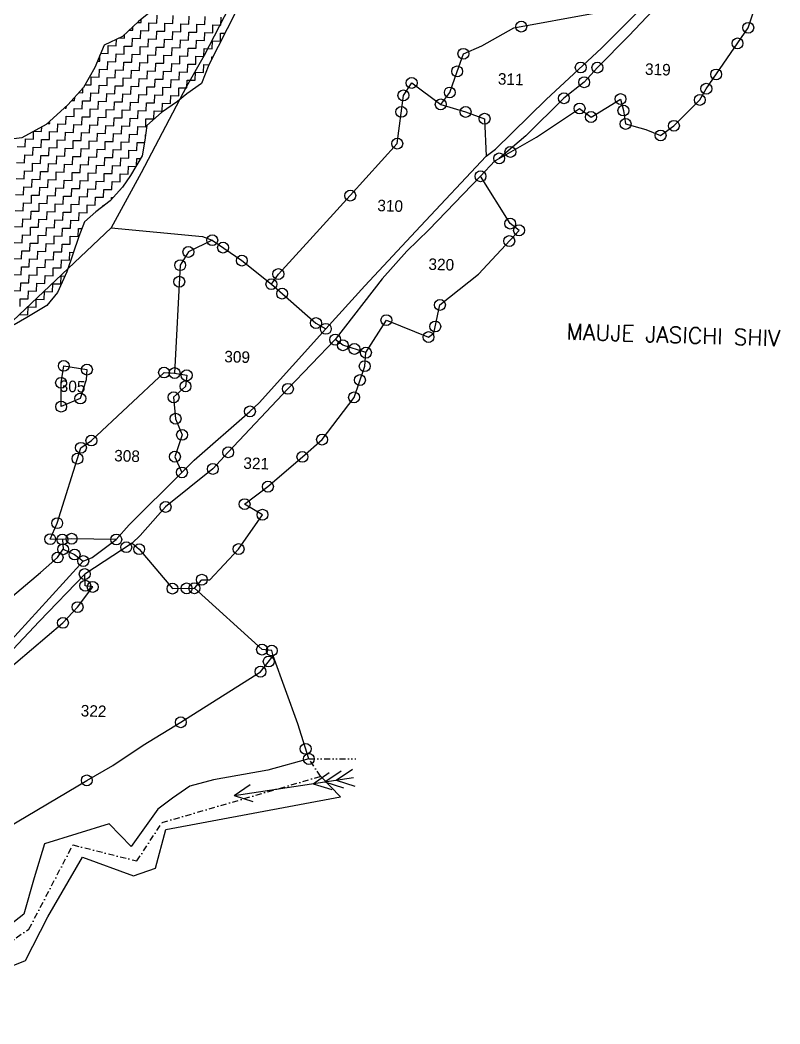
# Model space of a CAD drawing. Header units: metres. Extents: x 289133 to 292218, y 2093453 to 2100632.
# Drawn here: x 290414 to 291043, y 2093752 to 2094583 of the extents above; entities that cross this region are included whole.
import ezdxf
from ezdxf.enums import TextEntityAlignment as Align

# ---------------------------------------------------------------- set-up
doc = ezdxf.new("R2010")
doc.units = ezdxf.units.M
doc.header["$MEASUREMENT"] = 0
doc.linetypes.add('DASHDOT', pattern=[1, 0.5, -0.25, 0, -0.25])
doc.linetypes.add('DIVIDE', pattern=[1.25, 0.5, -0.25, 0, -0.25, 0, -0.25])
for name, color, linetype in [('OFF', 1, 'Continuous'), ('POLY_HATCH', 12, 'Continuous'), ('POLY_PARCEL', 6, 'Continuous'), ('POLY_ROAD', 30, 'Continuous'), ('POLY_WATER', 4, 'Continuous'), ('TEXT_MAPOUT', 7, 'Continuous'), ('TEXT_PARCEL', 7, 'Continuous'), ('V_BOUND_LINE', 7, 'Continuous'), ('V_BOUND_STREAM_LINE', 7, 'DASHDOT'), ('V_DIVIDE_LINE', 7, 'DIVIDE')]:
    doc.layers.add(name, color=color, linetype=linetype)
doc.styles.get("Standard").update_dxf_attribs({"font": 'simplex.shx'})
doc.styles.add('TEXT_MAP', font='', dxfattribs={"height": 1.8})
doc.styles.get('TEXT_MAP').set_extended_font_data('Kruti Dev 050')

msp = doc.modelspace()

# ---------------------------------------------------------------- linework, layer by layer
for points in [[(290675.69, 2093953.49), (290689.01, 2093962.71)], [(290591.14, 2093940.86), (290690.06, 2093955.64)], [(290656.57, 2093950.63), (290669.88, 2093959.85)], [(290666.28, 2093952.08), (290679.6, 2093961.3)], [(290591.14, 2093940.86), (290604.46, 2093950.08)], [(290656.57, 2093950.63), (290672, 2093945.71)], [(290666.28, 2093952.08), (290681.71, 2093947.16)], [(290675.69, 2093953.49), (290691.12, 2093948.57)], [(290591.14, 2093940.86), (290606.57, 2093935.93)]]:
    msp.add_lwpolyline(points)
for centre in [(290828.84, 2094577.5), (291016.77, 2094576.54), (291007.85, 2094563.58), (290780.91, 2094555.01), (290775.75, 2094540.41), (290878.07, 2094543.64), (290891.83, 2094543.6), (290880.89, 2094531.45), (290990.18, 2094537.9), (290738.1, 2094530.86), (290769.66, 2094522.98), (290982.02, 2094526.04), (290731.29, 2094520.57), (290864.1, 2094518.19), (290910.99, 2094517.51), (290976.61, 2094516.79), (290729.54, 2094506.91), (290762.15, 2094513.11), (290782.75, 2094506.88), (290877.08, 2094509.69), (290913.38, 2094508.01), (290798.45, 2094501.24), (290886.55, 2094502.66), (290915.19, 2094496.92), (290955.2, 2094495.39), (290944.17, 2094487.39), (290726.18, 2094480.62), (290819.81, 2094473.72), (290810.55, 2094468.41), (290795.06, 2094453.58), (290687.25, 2094437.57), (290819.65, 2094414.43), (290827.01, 2094408.82), (290573.01, 2094400.65), (290818.86, 2094399.95), (290553.28, 2094390.91), (290581.93, 2094394.52), (290597.53, 2094383.78), (290546.44, 2094379.95), (290545.74, 2094366.23), (290627.72, 2094372.59), (290621.97, 2094364.23), (290630.87, 2094356.46), (290761.51, 2094347.07), (290658.89, 2094332.01), (290717.21, 2094334.46), (290667.03, 2094327.27), (290757.63, 2094329.19), (290674.78, 2094318.3), (290752.05, 2094320.44), (290681.14, 2094313.68), (290690.7, 2094310.6), (290700.21, 2094307.54), (290450.11, 2094296.6), (290469.25, 2094293.54), (290533.14, 2094291.08), (290541.85, 2094290.65), (290699.27, 2094296.36), (290447.88, 2094282.58), (290551.85, 2094288.77), (290695.3, 2094284.81), (290550.89, 2094279.64), (290635.7, 2094277.59), (290463.8, 2094269.56), (290540.99, 2094270.56), (290690.38, 2094270.53), (290447.93, 2094262.9), (290604.24, 2094258.92), (290542.67, 2094252.84), (290472.99, 2094234.76), (290548.06, 2094239.48), (290663.96, 2094235.55), (290464.3, 2094228.77), (290586.22, 2094225.08), (290461.48, 2094219.8), (290542.13, 2094221.41), (290647.62, 2094221.26), (290547.92, 2094208.35), (290573.5, 2094211.27), (290619.11, 2094196.58), (290599.8, 2094182.11), (290534.37, 2094179.76), (290444.67, 2094166.34), (290614.6, 2094173.3), (290438.88, 2094153.1), (290448.94, 2094152.79), (290456.57, 2094153.44), (290493.52, 2094152.83), (290449.58, 2094144.72), (290459.06, 2094140.39), (290501.87, 2094146.46), (290512.53, 2094144.79), (290594.8, 2094144.94), (290445.03, 2094137.91), (290466.24, 2094134.95), (290467.45, 2094124.2), (290564.38, 2094119.51), (290467.89, 2094114.56), (290474.04, 2094113.52), (290540.07, 2094112.18), (290551.79, 2094112.34), (290558.23, 2094112.43), (290461.57, 2094096.84), (290449.42, 2094083.79), (290614.27, 2094061.67), (290622.32, 2094060.88), (290619.74, 2094051.81), (290612.96, 2094043.38), (290546.99, 2094001.51), (290650.35, 2093979.48), (290652.99, 2093971.09), (290469.16, 2093953.34)]:
    msp.add_circle(centre, 4.51)
at = {"layer": 'OFF'}
msp.add_line((290679.11, 2093939.66), (290662.75, 2093956.75), dxfattribs=at)
at = {"layer": 'POLY_HATCH'}
for p, q in [((290520.57, 2094588.7), (290511.96, 2094581.86)), ((290593.04, 2094590.87), (290570.3, 2094545.73)), ((290511.96, 2094581.86), (290498.65, 2094569.37)), ((290498.65, 2094569.37), (290483.56, 2094562.09)), ((290483.56, 2094562.09), (290475.87, 2094543.61)), ((290570.3, 2094545.73), (290564, 2094530.43)), ((290475.87, 2094543.61), (290466.31, 2094527.12)), ((290466.31, 2094527.12), (290453.58, 2094512.66)), ((290564, 2094530.43), (290552.1, 2094521.77)), ((290552.1, 2094521.77), (290544.15, 2094515.56)), ((290453.58, 2094512.66), (290435.63, 2094496.44)), ((290544.15, 2094515.56), (290530.94, 2094506.29)), ((290530.94, 2094506.29), (290518.98, 2094495.68)), ((290435.63, 2094496.44), (290415.26, 2094485.45)), ((290518.98, 2094495.68), (290517.3, 2094483.47)), ((290415.26, 2094485.45), (290393.86, 2094482.9)), ((290517.3, 2094483.47), (290514.96, 2094470.62)), ((290514.96, 2094470.62), (290505.4, 2094454.13)), ((290505.4, 2094454.13), (290498.64, 2094444.66)), ((290498.64, 2094444.66), (290488.6, 2094433.35)), ((290488.6, 2094433.35), (290476.67, 2094424.04)), ((290476.67, 2094424.04), (290467.38, 2094415.94)), ((290467.38, 2094415.94), (290462.47, 2094403.82)), ((290462.47, 2094403.82), (290452.5, 2094374.43)), ((290452.5, 2094374.43), (290444.86, 2094357.23)), ((290444.86, 2094357.23), (290436.12, 2094346.53)), ((290436.12, 2094346.53), (290419.66, 2094336.71)), ((290419.66, 2094336.71), (290409.13, 2094330.59))]:
    msp.add_line(p, q, dxfattribs=at)
at = {"layer": 'POLY_HATCH', "linetype": 'Continuous'}
for p, q in [((290527.27, 2094580.44), (290527.48, 2094587.05)), ((290540.5, 2094580.02), (290540.71, 2094586.64)), ((290553.73, 2094579.6), (290553.94, 2094586.22)), ((290566.96, 2094579.19), (290567.17, 2094585.8)), ((290580.19, 2094578.77), (290580.4, 2094585.39)), ((290507.21, 2094574.45), (290507.31, 2094577.5)), ((290510.99, 2094580.95), (290514.04, 2094580.85)), ((290514.04, 2094580.85), (290514.12, 2094583.58)), ((290520.45, 2094574.03), (290520.65, 2094580.65)), ((290520.65, 2094580.65), (290527.27, 2094580.44)), ((290533.68, 2094573.61), (290533.88, 2094580.23)), ((290533.88, 2094580.23), (290540.5, 2094580.02)), ((290546.91, 2094573.2), (290547.11, 2094579.81)), ((290547.11, 2094579.81), (290553.73, 2094579.6)), ((290560.14, 2094572.78), (290560.34, 2094579.4)), ((290560.34, 2094579.4), (290566.96, 2094579.19)), ((290573.37, 2094572.37), (290573.57, 2094578.98)), ((290573.57, 2094578.98), (290580.19, 2094578.77)), ((290586.8, 2094578.56), (290586.84, 2094578.56)), ((290586.8, 2094578.49), (290586.8, 2094578.56)), ((290500.39, 2094568.04), (290500.49, 2094571.1)), ((290504.16, 2094574.54), (290507.21, 2094574.45)), ((290513.62, 2094567.62), (290513.83, 2094574.24)), ((290513.83, 2094574.24), (290520.45, 2094574.03)), ((290526.85, 2094567.21), (290527.06, 2094573.82)), ((290527.06, 2094573.82), (290533.68, 2094573.61)), ((290540.08, 2094566.79), (290540.29, 2094573.41)), ((290540.29, 2094573.41), (290546.91, 2094573.2)), ((290553.31, 2094566.37), (290553.52, 2094572.99)), ((290553.52, 2094572.99), (290560.14, 2094572.78)), ((290566.54, 2094565.96), (290566.75, 2094572.57)), ((290566.75, 2094572.57), (290573.37, 2094572.37)), ((290579.77, 2094565.54), (290579.98, 2094572.16)), ((290579.98, 2094572.16), (290583.55, 2094572.04)), ((290486.75, 2094555.23), (290486.95, 2094561.84)), ((290486.95, 2094561.84), (290493.57, 2094561.63)), ((290493.57, 2094561.63), (290493.74, 2094567)), ((290496.17, 2094568.17), (290500.39, 2094568.04)), ((290499.98, 2094554.81), (290500.18, 2094561.42)), ((290500.18, 2094561.42), (290506.8, 2094561.22)), ((290506.8, 2094561.22), (290507.01, 2094567.83)), ((290507.01, 2094567.83), (290513.62, 2094567.62)), ((290513.21, 2094554.39), (290513.41, 2094561.01)), ((290513.41, 2094561.01), (290520.03, 2094560.8)), ((290520.03, 2094560.8), (290520.24, 2094567.41)), ((290520.24, 2094567.41), (290526.85, 2094567.21)), ((290526.44, 2094553.98), (290526.64, 2094560.59)), ((290526.64, 2094560.59), (290533.26, 2094560.38)), ((290533.26, 2094560.38), (290533.47, 2094567)), ((290533.47, 2094567), (290540.08, 2094566.79)), ((290546.49, 2094559.97), (290546.7, 2094566.58)), ((290546.7, 2094566.58), (290553.31, 2094566.37)), ((290559.72, 2094559.55), (290559.93, 2094566.17)), ((290559.93, 2094566.17), (290566.54, 2094565.96)), ((290572.95, 2094559.13), (290573.16, 2094565.75)), ((290573.16, 2094565.75), (290579.77, 2094565.54)), ((290479.92, 2094548.82), (290480.08, 2094553.72)), ((290480.78, 2094555.41), (290486.75, 2094555.23)), ((290493.15, 2094548.4), (290493.36, 2094555.02)), ((290493.36, 2094555.02), (290499.98, 2094554.81)), ((290506.38, 2094547.99), (290506.59, 2094554.6)), ((290506.59, 2094554.6), (290513.21, 2094554.39)), ((290519.61, 2094547.57), (290519.82, 2094554.18)), ((290519.82, 2094554.18), (290526.44, 2094553.98)), ((290532.84, 2094547.15), (290533.05, 2094553.77)), ((290533.05, 2094553.77), (290539.67, 2094553.56)), ((290539.67, 2094553.56), (290539.87, 2094560.18)), ((290539.87, 2094560.18), (290546.49, 2094559.97)), ((290546.07, 2094546.74), (290546.28, 2094553.35)), ((290546.28, 2094553.35), (290552.9, 2094553.14)), ((290552.9, 2094553.14), (290553.1, 2094559.76)), ((290553.1, 2094559.76), (290559.72, 2094559.55)), ((290559.3, 2094546.32), (290559.51, 2094552.94)), ((290559.51, 2094552.94), (290566.13, 2094552.73)), ((290566.13, 2094552.73), (290566.34, 2094559.34)), ((290566.34, 2094559.34), (290572.95, 2094559.13)), ((290572.68, 2094550.46), (290572.74, 2094552.52)), ((290572.74, 2094552.52), (290573.7, 2094552.49)), ((290478.06, 2094548.88), (290479.92, 2094548.82)), ((290486.33, 2094541.99), (290486.54, 2094548.61)), ((290486.54, 2094548.61), (290493.15, 2094548.4)), ((290499.56, 2094541.58), (290499.77, 2094548.19)), ((290499.77, 2094548.19), (290506.38, 2094547.99)), ((290512.79, 2094541.16), (290513, 2094547.78)), ((290513, 2094547.78), (290519.61, 2094547.57)), ((290526.02, 2094540.75), (290526.23, 2094547.36)), ((290526.23, 2094547.36), (290532.84, 2094547.15)), ((290539.25, 2094540.33), (290539.46, 2094546.95)), ((290539.46, 2094546.95), (290546.07, 2094546.74)), ((290552.48, 2094539.91), (290552.69, 2094546.53)), ((290552.69, 2094546.53), (290559.3, 2094546.32)), ((290565.71, 2094539.5), (290565.92, 2094546.11)), ((290565.92, 2094546.11), (290570.42, 2094545.97)), ((290472.68, 2094529.18), (290472.89, 2094535.8)), ((290472.89, 2094535.8), (290479.51, 2094535.59)), ((290479.51, 2094535.59), (290479.71, 2094542.2)), ((290479.71, 2094542.2), (290486.33, 2094541.99)), ((290492.74, 2094535.17), (290492.94, 2094541.79)), ((290492.94, 2094541.79), (290499.56, 2094541.58)), ((290505.97, 2094534.76), (290506.17, 2094541.37)), ((290506.17, 2094541.37), (290512.79, 2094541.16)), ((290519.2, 2094534.34), (290519.4, 2094540.95)), ((290519.4, 2094540.95), (290526.02, 2094540.75)), ((290532.43, 2094533.92), (290532.63, 2094540.54)), ((290532.63, 2094540.54), (290539.25, 2094540.33)), ((290545.66, 2094533.51), (290545.87, 2094540.12)), ((290545.87, 2094540.12), (290552.48, 2094539.91)), ((290558.89, 2094533.09), (290559.1, 2094539.71)), ((290559.1, 2094539.71), (290565.71, 2094539.5)), ((290468.25, 2094529.32), (290472.68, 2094529.18)), ((290479.09, 2094522.36), (290479.3, 2094528.97)), ((290479.3, 2094528.97), (290485.91, 2094528.76)), ((290485.91, 2094528.76), (290486.12, 2094535.38)), ((290486.12, 2094535.38), (290492.74, 2094535.17)), ((290492.32, 2094521.94), (290492.53, 2094528.56)), ((290492.53, 2094528.56), (290499.14, 2094528.35)), ((290499.14, 2094528.35), (290499.35, 2094534.96)), ((290499.35, 2094534.96), (290505.97, 2094534.76)), ((290505.55, 2094521.53), (290505.76, 2094528.14)), ((290505.76, 2094528.14), (290512.37, 2094527.93)), ((290512.37, 2094527.93), (290512.58, 2094534.55)), ((290512.58, 2094534.55), (290519.2, 2094534.34)), ((290518.78, 2094521.11), (290518.99, 2094527.72)), ((290518.99, 2094527.72), (290525.6, 2094527.52)), ((290525.6, 2094527.52), (290525.81, 2094534.13)), ((290525.81, 2094534.13), (290532.43, 2094533.92)), ((290532.01, 2094520.69), (290532.22, 2094527.31)), ((290532.22, 2094527.31), (290538.83, 2094527.1)), ((290538.83, 2094527.1), (290539.04, 2094533.71)), ((290539.04, 2094533.71), (290545.66, 2094533.51)), ((290552.06, 2094526.68), (290552.27, 2094533.3)), ((290552.27, 2094533.3), (290558.89, 2094533.09)), ((290459.04, 2094516.37), (290459.12, 2094518.95)), ((290462.58, 2094522.88), (290465.86, 2094522.77)), ((290465.86, 2094522.77), (290465.98, 2094526.75)), ((290472.27, 2094515.95), (290472.47, 2094522.57)), ((290472.47, 2094522.57), (290479.09, 2094522.36)), ((290485.5, 2094515.53), (290485.7, 2094522.15)), ((290485.7, 2094522.15), (290492.32, 2094521.94)), ((290498.73, 2094515.12), (290498.93, 2094521.73)), ((290498.93, 2094521.73), (290505.55, 2094521.53)), ((290511.96, 2094514.7), (290512.17, 2094521.32)), ((290512.17, 2094521.32), (290518.78, 2094521.11)), ((290525.19, 2094514.29), (290525.4, 2094520.9)), ((290525.4, 2094520.9), (290532.01, 2094520.69)), ((290538.42, 2094513.87), (290538.63, 2094520.48)), ((290538.63, 2094520.48), (290545.24, 2094520.28)), ((290545.24, 2094520.28), (290545.45, 2094526.89)), ((290545.45, 2094526.89), (290552.06, 2094526.68)), ((290452.21, 2094509.96), (290452.25, 2094511.15)), ((290456.9, 2094516.43), (290459.04, 2094516.37)), ((290465.44, 2094509.54), (290465.65, 2094516.16)), ((290465.65, 2094516.16), (290472.27, 2094515.95)), ((290478.67, 2094509.13), (290478.88, 2094515.74)), ((290478.88, 2094515.74), (290485.5, 2094515.53)), ((290491.9, 2094508.71), (290492.11, 2094515.33)), ((290492.11, 2094515.33), (290498.73, 2094515.12)), ((290505.13, 2094508.29), (290505.34, 2094514.91)), ((290505.34, 2094514.91), (290511.96, 2094514.7)), ((290518.36, 2094507.88), (290518.57, 2094514.49)), ((290518.57, 2094514.49), (290525.19, 2094514.29)), ((290531.59, 2094507.46), (290531.8, 2094514.08)), ((290531.8, 2094514.08), (290538.42, 2094513.87)), ((290451.23, 2094509.99), (290452.21, 2094509.96)), ((290451.8, 2094496.73), (290452, 2094503.34)), ((290452, 2094503.34), (290458.62, 2094503.14)), ((290458.62, 2094503.14), (290458.83, 2094509.75)), ((290458.83, 2094509.75), (290465.44, 2094509.54)), ((290465.03, 2094496.31), (290465.23, 2094502.93)), ((290465.23, 2094502.93), (290471.85, 2094502.72)), ((290471.85, 2094502.72), (290472.06, 2094509.34)), ((290472.06, 2094509.34), (290478.67, 2094509.13)), ((290478.26, 2094495.9), (290478.46, 2094502.51)), ((290478.46, 2094502.51), (290485.08, 2094502.3)), ((290485.08, 2094502.3), (290485.29, 2094508.92)), ((290485.29, 2094508.92), (290491.9, 2094508.71)), ((290498.31, 2094501.89), (290498.52, 2094508.5)), ((290498.52, 2094508.5), (290505.13, 2094508.29)), ((290511.54, 2094501.47), (290511.75, 2094508.09)), ((290511.75, 2094508.09), (290518.36, 2094507.88)), ((290524.77, 2094501.06), (290524.98, 2094507.67)), ((290524.98, 2094507.67), (290531.59, 2094507.46)), ((290431.74, 2094490.74), (290431.86, 2094494.41)), ((290437.03, 2094497.19), (290438.57, 2094497.15)), ((290438.57, 2094497.15), (290438.59, 2094498.04)), ((290444.97, 2094490.32), (290445.18, 2094496.94)), ((290445.18, 2094496.94), (290451.8, 2094496.73)), ((290458.2, 2094489.91), (290458.41, 2094496.52)), ((290458.41, 2094496.52), (290465.03, 2094496.31)), ((290471.43, 2094489.49), (290471.64, 2094496.11)), ((290471.64, 2094496.11), (290478.26, 2094495.9)), ((290484.66, 2094489.07), (290484.87, 2094495.69)), ((290484.87, 2094495.69), (290491.49, 2094495.48)), ((290491.49, 2094495.48), (290491.7, 2094502.1)), ((290491.7, 2094502.1), (290498.31, 2094501.89)), ((290497.89, 2094488.66), (290498.1, 2094495.27)), ((290498.1, 2094495.27), (290504.72, 2094495.06)), ((290504.72, 2094495.06), (290504.93, 2094501.68)), ((290504.93, 2094501.68), (290511.54, 2094501.47)), ((290511.12, 2094488.24), (290511.33, 2094494.86)), ((290511.33, 2094494.86), (290517.95, 2094494.65)), ((290517.95, 2094494.65), (290518.16, 2094501.26)), ((290518.16, 2094501.26), (290524.77, 2094501.06)), ((290424.92, 2094484.33), (290425.12, 2094490.77)), ((290425.43, 2094490.94), (290431.74, 2094490.74)), ((290438.15, 2094483.92), (290438.36, 2094490.53)), ((290438.36, 2094490.53), (290444.97, 2094490.32)), ((290451.38, 2094483.5), (290451.59, 2094490.11)), ((290451.59, 2094490.11), (290458.2, 2094489.91)), ((290464.61, 2094483.08), (290464.82, 2094489.7)), ((290464.82, 2094489.7), (290471.43, 2094489.49)), ((290477.84, 2094482.67), (290478.05, 2094489.28)), ((290478.05, 2094489.28), (290484.66, 2094489.07)), ((290491.07, 2094482.25), (290491.28, 2094488.87)), ((290491.28, 2094488.87), (290497.89, 2094488.66)), ((290504.3, 2094481.83), (290504.51, 2094488.45)), ((290504.51, 2094488.45), (290511.12, 2094488.24)), ((290517.68, 2094486.22), (290517.74, 2094488.03)), ((290517.74, 2094488.03), (290517.93, 2094488.03)), ((290411.48, 2094478.13), (290418.1, 2094477.92)), ((290418.1, 2094477.92), (290418.3, 2094484.54)), ((290418.3, 2094484.54), (290424.92, 2094484.33)), ((290424.5, 2094471.1), (290424.71, 2094477.72)), ((290424.71, 2094477.72), (290431.33, 2094477.51)), ((290431.33, 2094477.51), (290431.53, 2094484.12)), ((290431.53, 2094484.12), (290438.15, 2094483.92)), ((290437.73, 2094470.69), (290437.94, 2094477.3)), ((290437.94, 2094477.3), (290444.56, 2094477.09)), ((290444.56, 2094477.09), (290444.76, 2094483.71)), ((290444.76, 2094483.71), (290451.38, 2094483.5)), ((290457.79, 2094476.68), (290458, 2094483.29)), ((290458, 2094483.29), (290464.61, 2094483.08)), ((290471.02, 2094476.26), (290471.23, 2094482.87)), ((290471.23, 2094482.87), (290477.84, 2094482.67)), ((290484.25, 2094475.84), (290484.46, 2094482.46)), ((290484.46, 2094482.46), (290491.07, 2094482.25)), ((290497.48, 2094475.43), (290497.69, 2094482.04)), ((290497.69, 2094482.04), (290504.3, 2094481.83)), ((290510.71, 2094475.01), (290510.92, 2094481.63)), ((290510.92, 2094481.63), (290516.93, 2094481.44)), ((290417.68, 2094464.69), (290417.89, 2094471.31)), ((290417.89, 2094471.31), (290424.5, 2094471.1)), ((290430.91, 2094464.28), (290431.12, 2094470.89)), ((290431.12, 2094470.89), (290437.73, 2094470.69)), ((290444.14, 2094463.86), (290444.35, 2094470.48)), ((290444.35, 2094470.48), (290450.96, 2094470.27)), ((290450.96, 2094470.27), (290451.17, 2094476.88)), ((290451.17, 2094476.88), (290457.79, 2094476.68)), ((290457.37, 2094463.45), (290457.58, 2094470.06)), ((290457.58, 2094470.06), (290464.19, 2094469.85)), ((290464.19, 2094469.85), (290464.4, 2094476.47)), ((290464.4, 2094476.47), (290471.02, 2094476.26)), ((290470.6, 2094463.03), (290470.81, 2094469.64)), ((290470.81, 2094469.64), (290477.42, 2094469.44)), ((290477.42, 2094469.44), (290477.63, 2094476.05)), ((290477.63, 2094476.05), (290484.25, 2094475.84)), ((290483.83, 2094462.61), (290484.04, 2094469.23)), ((290484.04, 2094469.23), (290490.65, 2094469.02)), ((290490.65, 2094469.02), (290490.86, 2094475.64)), ((290490.86, 2094475.64), (290497.48, 2094475.43)), ((290503.88, 2094468.6), (290504.09, 2094475.22)), ((290504.09, 2094475.22), (290510.71, 2094475.01)), ((290411.06, 2094464.9), (290417.68, 2094464.69)), ((290424.09, 2094457.87), (290424.29, 2094464.49)), ((290424.29, 2094464.49), (290430.91, 2094464.28)), ((290437.32, 2094457.45), (290437.53, 2094464.07)), ((290437.53, 2094464.07), (290444.14, 2094463.86)), ((290450.55, 2094457.04), (290450.76, 2094463.65)), ((290450.76, 2094463.65), (290457.37, 2094463.45)), ((290463.78, 2094456.62), (290463.99, 2094463.24)), ((290463.99, 2094463.24), (290470.6, 2094463.03)), ((290477.01, 2094456.21), (290477.22, 2094462.82)), ((290477.22, 2094462.82), (290483.83, 2094462.61)), ((290490.24, 2094455.79), (290490.45, 2094462.41)), ((290490.45, 2094462.41), (290497.06, 2094462.2)), ((290497.06, 2094462.2), (290497.27, 2094468.81)), ((290497.27, 2094468.81), (290503.88, 2094468.6)), ((290503.47, 2094455.37), (290503.68, 2094461.99)), ((290503.68, 2094461.99), (290509.84, 2094461.79)), ((290510.32, 2094462.62), (290510.5, 2094468.4)), ((290510.5, 2094468.4), (290513.61, 2094468.3)), ((290417.26, 2094451.46), (290417.47, 2094458.08)), ((290417.47, 2094458.08), (290424.09, 2094457.87)), ((290430.49, 2094451.05), (290430.7, 2094457.66)), ((290430.7, 2094457.66), (290437.32, 2094457.45)), ((290443.72, 2094450.63), (290443.93, 2094457.25)), ((290443.93, 2094457.25), (290450.55, 2094457.04)), ((290456.95, 2094450.22), (290457.16, 2094456.83)), ((290457.16, 2094456.83), (290463.78, 2094456.62)), ((290470.18, 2094449.8), (290470.39, 2094456.41)), ((290470.39, 2094456.41), (290477.01, 2094456.21)), ((290483.41, 2094449.38), (290483.62, 2094456)), ((290483.62, 2094456), (290490.24, 2094455.79)), ((290496.65, 2094448.97), (290496.85, 2094455.58)), ((290496.85, 2094455.58), (290503.47, 2094455.37)), ((290410.65, 2094451.67), (290417.26, 2094451.46)), ((290416.85, 2094438.23), (290417.06, 2094444.85)), ((290417.06, 2094444.85), (290423.67, 2094444.64)), ((290423.67, 2094444.64), (290423.88, 2094451.26)), ((290423.88, 2094451.26), (290430.49, 2094451.05)), ((290430.08, 2094437.82), (290430.29, 2094444.43)), ((290430.29, 2094444.43), (290436.9, 2094444.22)), ((290436.9, 2094444.22), (290437.11, 2094450.84)), ((290437.11, 2094450.84), (290443.72, 2094450.63)), ((290443.31, 2094437.4), (290443.52, 2094444.02)), ((290443.52, 2094444.02), (290450.13, 2094443.81)), ((290450.13, 2094443.81), (290450.34, 2094450.42)), ((290450.34, 2094450.42), (290456.95, 2094450.22)), ((290463.36, 2094443.39), (290463.57, 2094450.01)), ((290463.57, 2094450.01), (290470.18, 2094449.8)), ((290476.59, 2094442.98), (290476.8, 2094449.59)), ((290476.8, 2094449.59), (290483.41, 2094449.38)), ((290489.82, 2094442.56), (290490.03, 2094449.17)), ((290490.03, 2094449.17), (290496.65, 2094448.97)), ((290410.23, 2094438.44), (290416.85, 2094438.23)), ((290423.25, 2094431.41), (290423.46, 2094438.03)), ((290423.46, 2094438.03), (290430.08, 2094437.82)), ((290436.48, 2094430.99), (290436.69, 2094437.61)), ((290436.69, 2094437.61), (290443.31, 2094437.4)), ((290449.71, 2094430.58), (290449.92, 2094437.19)), ((290449.92, 2094437.19), (290456.54, 2094436.99)), ((290456.54, 2094436.99), (290456.75, 2094443.6)), ((290456.75, 2094443.6), (290463.36, 2094443.39)), ((290462.95, 2094430.16), (290463.15, 2094436.78)), ((290463.15, 2094436.78), (290469.77, 2094436.57)), ((290469.77, 2094436.57), (290469.98, 2094443.18)), ((290469.98, 2094443.18), (290476.59, 2094442.98)), ((290476.18, 2094429.75), (290476.38, 2094436.36)), ((290476.38, 2094436.36), (290483, 2094436.15)), ((290483, 2094436.15), (290483.21, 2094442.77)), ((290483.21, 2094442.77), (290489.82, 2094442.56)), ((290489.57, 2094434.45), (290489.61, 2094435.94)), ((290489.61, 2094435.94), (290490.86, 2094435.91)), ((290496.43, 2094442.17), (290496.44, 2094442.35)), ((290496.44, 2094442.35), (290496.59, 2094442.35)), ((290416.43, 2094425), (290416.64, 2094431.62)), ((290416.64, 2094431.62), (290423.25, 2094431.41)), ((290429.66, 2094424.59), (290429.87, 2094431.2)), ((290429.87, 2094431.2), (290436.48, 2094430.99)), ((290442.89, 2094424.17), (290443.1, 2094430.79)), ((290443.1, 2094430.79), (290449.71, 2094430.58)), ((290456.12, 2094423.75), (290456.33, 2094430.37)), ((290456.33, 2094430.37), (290462.95, 2094430.16)), ((290469.35, 2094423.34), (290469.56, 2094429.95)), ((290469.56, 2094429.95), (290476.18, 2094429.75)), ((290482.77, 2094428.8), (290482.79, 2094429.54)), ((290482.79, 2094429.54), (290483.68, 2094429.51)), ((290409.82, 2094425.21), (290416.43, 2094425)), ((290422.84, 2094418.18), (290423.05, 2094424.8)), ((290423.05, 2094424.8), (290429.66, 2094424.59)), ((290436.07, 2094417.76), (290436.28, 2094424.38)), ((290436.28, 2094424.38), (290442.89, 2094424.17)), ((290449.3, 2094417.35), (290449.51, 2094423.96)), ((290449.51, 2094423.96), (290456.12, 2094423.75)), ((290462.53, 2094416.93), (290462.74, 2094423.55)), ((290462.74, 2094423.55), (290469.35, 2094423.34)), ((290409.4, 2094411.98), (290416.01, 2094411.77)), ((290416.01, 2094411.77), (290416.22, 2094418.39)), ((290416.22, 2094418.39), (290422.84, 2094418.18)), ((290422.42, 2094404.95), (290422.63, 2094411.57)), ((290422.63, 2094411.57), (290429.24, 2094411.36)), ((290429.24, 2094411.36), (290429.45, 2094417.97)), ((290429.45, 2094417.97), (290436.07, 2094417.76)), ((290435.65, 2094404.53), (290435.86, 2094411.15)), ((290435.86, 2094411.15), (290442.48, 2094410.94)), ((290442.48, 2094410.94), (290442.68, 2094417.56)), ((290442.68, 2094417.56), (290449.3, 2094417.35)), ((290448.88, 2094404.12), (290449.09, 2094410.73)), ((290449.09, 2094410.73), (290455.71, 2094410.52)), ((290455.71, 2094410.52), (290455.91, 2094417.14)), ((290455.91, 2094417.14), (290462.53, 2094416.93)), ((290415.6, 2094398.54), (290415.81, 2094405.16)), ((290415.81, 2094405.16), (290422.42, 2094404.95)), ((290428.83, 2094398.13), (290429.04, 2094404.74)), ((290429.04, 2094404.74), (290435.65, 2094404.53)), ((290442.06, 2094397.71), (290442.27, 2094404.33)), ((290442.27, 2094404.33), (290448.88, 2094404.12)), ((290455.29, 2094397.29), (290455.5, 2094403.91)), ((290455.5, 2094403.91), (290462.11, 2094403.7)), ((290462.11, 2094403.7), (290462.32, 2094410.32)), ((290462.32, 2094410.32), (290464.65, 2094410.24)), ((290408.98, 2094398.75), (290415.6, 2094398.54)), ((290422.01, 2094391.72), (290422.21, 2094398.33)), ((290422.21, 2094398.33), (290428.83, 2094398.13)), ((290435.24, 2094391.3), (290435.44, 2094397.92)), ((290435.44, 2094397.92), (290442.06, 2094397.71)), ((290448.47, 2094390.89), (290448.67, 2094397.5)), ((290448.67, 2094397.5), (290455.29, 2094397.29)), ((290415.18, 2094385.31), (290415.39, 2094391.93)), ((290415.39, 2094391.93), (290422.01, 2094391.72)), ((290428.41, 2094384.9), (290428.62, 2094391.51)), ((290428.62, 2094391.51), (290435.24, 2094391.3)), ((290441.64, 2094384.48), (290441.85, 2094391.1)), ((290441.85, 2094391.1), (290448.47, 2094390.89)), ((290454.87, 2094384.06), (290455.08, 2094390.68)), ((290455.08, 2094390.68), (290457.98, 2094390.59)), ((290408.57, 2094385.52), (290415.18, 2094385.31)), ((290414.77, 2094372.08), (290414.97, 2094378.7)), ((290414.97, 2094378.7), (290421.59, 2094378.49)), ((290421.59, 2094378.49), (290421.8, 2094385.1)), ((290421.8, 2094385.1), (290428.41, 2094384.9)), ((290428, 2094371.67), (290428.2, 2094378.28)), ((290428.2, 2094378.28), (290434.82, 2094378.07)), ((290434.82, 2094378.07), (290435.03, 2094384.69)), ((290435.03, 2094384.69), (290441.64, 2094384.48)), ((290441.23, 2094371.25), (290441.43, 2094377.86)), ((290441.43, 2094377.86), (290448.05, 2094377.66)), ((290448.05, 2094377.66), (290448.26, 2094384.27)), ((290448.26, 2094384.27), (290454.87, 2094384.06)), ((290408.15, 2094372.29), (290414.77, 2094372.08)), ((290421.17, 2094365.26), (290421.38, 2094371.87)), ((290421.38, 2094371.87), (290428, 2094371.67)), ((290434.4, 2094364.84), (290434.61, 2094371.46)), ((290434.61, 2094371.46), (290441.23, 2094371.25)), ((290447.63, 2094364.43), (290447.84, 2094371.04)), ((290447.84, 2094371.04), (290450.95, 2094370.94)), ((290414.35, 2094358.85), (290414.56, 2094365.47)), ((290414.56, 2094365.47), (290421.17, 2094365.26)), ((290427.58, 2094358.44), (290427.79, 2094365.05)), ((290427.79, 2094365.05), (290434.4, 2094364.84)), ((290440.81, 2094358.02), (290441.02, 2094364.63)), ((290441.02, 2094364.63), (290447.63, 2094364.43)), ((290407.73, 2094359.06), (290414.35, 2094358.85)), ((290420.76, 2094352.03), (290420.96, 2094358.64)), ((290420.96, 2094358.64), (290427.58, 2094358.44)), ((290433.99, 2094351.61), (290434.2, 2094358.23)), ((290434.2, 2094358.23), (290440.81, 2094358.02)), ((290413.93, 2094345.62), (290414.14, 2094352.24)), ((290414.14, 2094352.24), (290420.76, 2094352.03)), ((290420.34, 2094338.8), (290420.55, 2094345.41)), ((290420.55, 2094345.41), (290427.16, 2094345.21)), ((290427.16, 2094345.21), (290427.37, 2094351.82)), ((290427.37, 2094351.82), (290433.99, 2094351.61)), ((290413.73, 2094339.01), (290420.34, 2094338.8))]:
    msp.add_line(p, q, dxfattribs=at)
at = {"layer": 'POLY_PARCEL'}
for p, q in [((290613.7, 2094645.44), (290566.24, 2094553.54)), ((290822.64, 2094576.37), (290889.23, 2094588.58)), ((290796.1, 2094561.46), (290822.64, 2094576.37)), ((290780.91, 2094555.01), (290796.1, 2094561.46)), ((290566.24, 2094553.54), (290551.79, 2094527.84)), ((290775.75, 2094540.41), (290780.91, 2094555.01)), ((290769.66, 2094522.98), (290775.75, 2094540.41)), ((290551.79, 2094527.84), (290514.2, 2094456.57)), ((290731.29, 2094520.57), (290738.1, 2094530.86)), ((290738.1, 2094530.86), (290762.15, 2094513.11)), ((290726.18, 2094480.62), (290731.29, 2094520.57)), ((290762.15, 2094513.11), (290769.66, 2094522.98)), ((290762.15, 2094513.11), (290782.75, 2094506.88)), ((290782.75, 2094506.88), (290798.45, 2094501.24)), ((290798.45, 2094501.24), (290799.82, 2094470.33)), ((290687.25, 2094437.57), (290726.18, 2094480.62)), ((290514.2, 2094456.57), (290489.45, 2094410.88)), ((290653.66, 2094401.06), (290687.25, 2094437.57)), ((290489.45, 2094410.88), (290407.84, 2094333.83)), ((290489.45, 2094410.88), (290565.05, 2094403.59)), ((290565.05, 2094403.59), (290573.01, 2094400.65)), ((290573.01, 2094400.65), (290553.28, 2094390.91)), ((290573.01, 2094400.65), (290597.53, 2094383.78)), ((290627.72, 2094372.59), (290653.66, 2094401.06)), ((290553.28, 2094390.91), (290546.44, 2094379.95)), ((290546.44, 2094379.95), (290541.85, 2094290.65)), ((290597.53, 2094383.78), (290621.97, 2094364.23)), ((290621.97, 2094364.23), (290627.72, 2094372.59)), ((290621.97, 2094364.23), (290658.89, 2094332.01)), ((290658.89, 2094332.01), (290667.03, 2094327.27)), ((290681.14, 2094313.68), (290674.78, 2094318.3)), ((290700.21, 2094307.54), (290681.14, 2094313.68)), ((290447.88, 2094282.58), (290450.11, 2094296.6)), ((290450.11, 2094296.6), (290469.25, 2094293.54)), ((290469.25, 2094293.54), (290468.76, 2094285.05)), ((290472.99, 2094234.76), (290533.14, 2094291.08)), ((290533.14, 2094291.08), (290541.85, 2094290.65)), ((290541.85, 2094290.65), (290551.85, 2094288.77)), ((290551.85, 2094288.77), (290550.89, 2094279.64)), ((290447.93, 2094262.9), (290447.88, 2094282.58)), ((290468.76, 2094285.05), (290463.8, 2094269.56)), ((290550.89, 2094279.64), (290540.99, 2094270.56)), ((290463.8, 2094269.56), (290447.93, 2094262.9)), ((290540.99, 2094270.56), (290542.67, 2094252.84)), ((290542.67, 2094252.84), (290548.06, 2094239.48)), ((290548.06, 2094239.48), (290542.13, 2094221.41)), ((290444.67, 2094166.34), (290464.3, 2094228.77)), ((290464.3, 2094228.77), (290472.99, 2094234.76)), ((290542.13, 2094221.41), (290547.92, 2094208.35)), ((290438.88, 2094153.1), (290444.67, 2094166.34)), ((290448.94, 2094152.79), (290438.88, 2094153.1)), ((290456.57, 2094153.44), (290448.94, 2094152.79)), ((290493.52, 2094152.83), (290456.57, 2094153.44)), ((290448.94, 2094152.79), (290449.58, 2094144.72)), ((290506.82, 2094149.67), (290512.53, 2094144.79)), ((290512.53, 2094144.79), (290540.07, 2094112.18)), ((290430.89, 2094125.45), (290445.03, 2094137.91)), ((290445.03, 2094137.91), (290449.58, 2094144.72)), ((290449.58, 2094144.72), (290459.06, 2094140.39)), ((290459.06, 2094140.39), (290466.24, 2094134.95)), ((290328.65, 2094039.45), (290430.89, 2094125.45)), ((290467.89, 2094114.56), (290467.45, 2094124.2)), ((290461.57, 2094096.84), (290474.04, 2094113.52)), ((290474.04, 2094113.52), (290467.89, 2094114.56)), ((290540.07, 2094112.18), (290558.23, 2094112.43)), ((290449.42, 2094083.79), (290461.57, 2094096.84)), ((290397.45, 2094039.56), (290449.42, 2094083.79)), ((290612.96, 2094043.38), (290623.53, 2094056.53)), ((290546.99, 2094001.51), (290612.96, 2094043.38)), ((290515.87, 2093982.43), (290546.99, 2094001.51)), ((290490.81, 2093965.73), (290515.87, 2093982.43)), ((290469.16, 2093953.34), (290490.81, 2093965.73)), ((290383.92, 2093902.69), (290469.16, 2093953.34))]:
    msp.add_line(p, q, dxfattribs=at)
at = {"layer": 'POLY_ROAD'}
for p, q in [((290952.08, 2094606.27), (290917.97, 2094569.87)), ((290895.36, 2094559.63), (290929.49, 2094594.02)), ((290917.97, 2094569.87), (290891.83, 2094543.6)), ((290849.42, 2094517.13), (290895.36, 2094559.63)), ((290891.83, 2094543.6), (290880.89, 2094531.45)), ((290880.89, 2094531.45), (290864.1, 2094518.19)), ((290807.54, 2094475.9), (290849.42, 2094517.13)), ((290864.1, 2094518.19), (290832.52, 2094487.09)), ((290832.52, 2094487.09), (290810.55, 2094468.41)), ((290745.42, 2094412.38), (290799.82, 2094470.33)), ((290799.82, 2094470.33), (290807.54, 2094475.9)), ((290795.06, 2094453.58), (290752.41, 2094409.12)), ((290699.39, 2094362.87), (290745.42, 2094412.38)), ((290752.41, 2094409.12), (290734.19, 2094391.6)), ((290734.19, 2094391.6), (290713.64, 2094368.77)), ((290667.03, 2094327.27), (290699.39, 2094362.87)), ((290713.64, 2094368.77), (290674.78, 2094318.3)), ((290611.88, 2094266.1), (290667.03, 2094327.27)), ((290674.78, 2094318.3), (290635.7, 2094277.59)), ((290635.7, 2094277.59), (290586.22, 2094225.08)), ((290604.24, 2094258.92), (290611.88, 2094266.1)), ((290558.15, 2094218.58), (290604.24, 2094258.92)), ((290586.22, 2094225.08), (290573.5, 2094211.27)), ((290573.5, 2094211.27), (290534.37, 2094179.76)), ((290547.92, 2094208.35), (290558.15, 2094218.58)), ((290504.11, 2094164.93), (290547.92, 2094208.35)), ((290534.37, 2094179.76), (290513.27, 2094156.14)), ((290493.52, 2094152.83), (290504.11, 2094164.93)), ((290513.27, 2094156.14), (290506.82, 2094149.67)), ((290506.82, 2094149.67), (290467.45, 2094124.2)), ((290473.66, 2094137.95), (290493.52, 2094152.83)), ((290466.24, 2094134.95), (290473.66, 2094137.95)), ((290437.9, 2094103.96), (290466.24, 2094134.95)), ((290467.45, 2094124.2), (290429.8, 2094084.89)), ((290387.64, 2094049.02), (290437.9, 2094103.96)), ((290429.8, 2094084.89), (290393.37, 2094046.27))]:
    msp.add_line(p, q, dxfattribs=at)
at = {"layer": 'POLY_WATER'}
for p, q in [((290652.99, 2093971.09), (290618.9, 2093961.96)), ((290618.9, 2093961.96), (290574, 2093953.81)), ((290574, 2093953.81), (290554.39, 2093948.69)), ((290554.39, 2093948.69), (290540.04, 2093938.62)), ((290540.04, 2093938.62), (290527.95, 2093929.43)), ((290534.6, 2093912.59), (290679.11, 2093939.66)), ((290527.95, 2093929.43), (290505.93, 2093898.57)), ((290487.71, 2093917.31), (290434.07, 2093900.77)), ((290505.93, 2093898.57), (290487.71, 2093917.31)), ((290525.94, 2093880.67), (290534.6, 2093912.59)), ((290434.07, 2093900.77), (290425.53, 2093872.67)), ((290436.98, 2093840.43), (290465.64, 2093889.9)), ((290465.64, 2093889.9), (290507.88, 2093874.22)), ((290507.88, 2093874.22), (290525.94, 2093880.67)), ((290425.53, 2093872.67), (290416.94, 2093842.65)), ((290416.94, 2093842.65), (290358.08, 2093796.37)), ((290418.54, 2093804.16), (290436.98, 2093840.43)), ((290288.23, 2093751.72), (290418.54, 2093804.16))]:
    msp.add_line(p, q, dxfattribs=at)
at = {"layer": 'V_BOUND_LINE'}
for p, q in [((291016.77, 2094576.54), (291020.63, 2094587.99)), ((290982.02, 2094526.04), (291016.77, 2094576.54)), ((290976.61, 2094516.79), (290982.02, 2094526.04)), ((290886.55, 2094502.66), (290910.99, 2094517.51)), ((290910.99, 2094517.51), (290913.38, 2094508.01)), ((290955.2, 2094495.39), (290976.61, 2094516.79)), ((290841.32, 2094486.05), (290877.08, 2094509.69)), ((290877.08, 2094509.69), (290886.55, 2094502.66)), ((290913.38, 2094508.01), (290915.19, 2094496.92)), ((290915.19, 2094496.92), (290932.01, 2094492.35)), ((290944.17, 2094487.39), (290955.2, 2094495.39)), ((290810.55, 2094468.41), (290841.32, 2094486.05)), ((290932.01, 2094492.35), (290944.17, 2094487.39)), ((290795.06, 2094453.58), (290807.04, 2094466.4)), ((290807.04, 2094466.4), (290810.55, 2094468.41)), ((290819.65, 2094414.43), (290795.06, 2094453.58)), ((290827.01, 2094408.82), (290819.65, 2094414.43)), ((290793.55, 2094372.45), (290827.01, 2094408.82)), ((290761.51, 2094347.07), (290793.55, 2094372.45)), ((290756.47, 2094323.81), (290761.51, 2094347.07)), ((290700.21, 2094307.54), (290717.21, 2094334.46)), ((290717.21, 2094334.46), (290752.05, 2094320.44)), ((290752.05, 2094320.44), (290756.47, 2094323.81)), ((290699.27, 2094296.36), (290700.21, 2094307.54)), ((290690.38, 2094270.53), (290699.27, 2094296.36)), ((290663.96, 2094235.55), (290690.38, 2094270.53)), ((290647.62, 2094221.26), (290663.96, 2094235.55)), ((290619.11, 2094196.58), (290647.62, 2094221.26)), ((290599.8, 2094182.11), (290619.11, 2094196.58)), ((290614.6, 2094173.3), (290599.8, 2094182.11)), ((290594.8, 2094144.94), (290614.6, 2094173.3)), ((290571.11, 2094119.57), (290594.8, 2094144.94)), ((290558.23, 2094112.43), (290564.38, 2094119.51)), ((290614.27, 2094061.67), (290558.23, 2094112.43)), ((290564.38, 2094119.51), (290571.11, 2094119.57)), ((290622.32, 2094060.88), (290614.27, 2094061.67)), ((290623.53, 2094056.53), (290622.32, 2094060.88)), ((290643.84, 2094000.16), (290623.53, 2094056.53)), ((290652.99, 2093971.09), (290643.84, 2094000.16))]:
    msp.add_line(p, q, dxfattribs=at)
at = {"layer": 'V_BOUND_STREAM_LINE', "ltscale": 10}
for p, q in [((290662.75, 2093956.75), (290652.99, 2093971.09)), ((290531.58, 2093918.48), (290662.75, 2093956.75)), ((290510.57, 2093886.65), (290531.58, 2093918.48)), ((290421.27, 2093830.29), (290457.64, 2093899.98)), ((290457.64, 2093899.98), (290510.57, 2093886.65)), ((290360.78, 2093788.86), (290421.27, 2093830.29))]:
    msp.add_line(p, q, dxfattribs=at)
at = {"layer": 'V_DIVIDE_LINE', "ltscale": 10}
msp.add_line((290652.99, 2093971.09), (290691.83, 2093971.19), dxfattribs=at)

# ---------------------------------------------------------------- texts
at = {"layer": 'TEXT_MAPOUT'}
msp.add_text('MAUJE JASICHI SHIV', height=13.2369, rotation=358.1979, dxfattribs=at).set_placement((290866.18, 2094318.44))
at = {"layer": 'TEXT_PARCEL', "style": 'TEXT_MAP'}
for s, p in [('319', (290941.92, 2094542.07)), ('311', (290820.12, 2094533.98)), ('310', (290720.32, 2094429.15)), ('320', (290762.62, 2094380.56)), ('309', (290593.64, 2094304.06)), ('305', (290457.4, 2094279.59)), ('308', (290502.5, 2094222.01)), ('321', (290609.42, 2094215.83)), ('322', (290474.79, 2094010.82))]:
    msp.add_text(s, height=9.531, rotation=358.1979, dxfattribs=at).set_placement(p, align=Align.MIDDLE)

doc.saveas('drawing.dxf')
